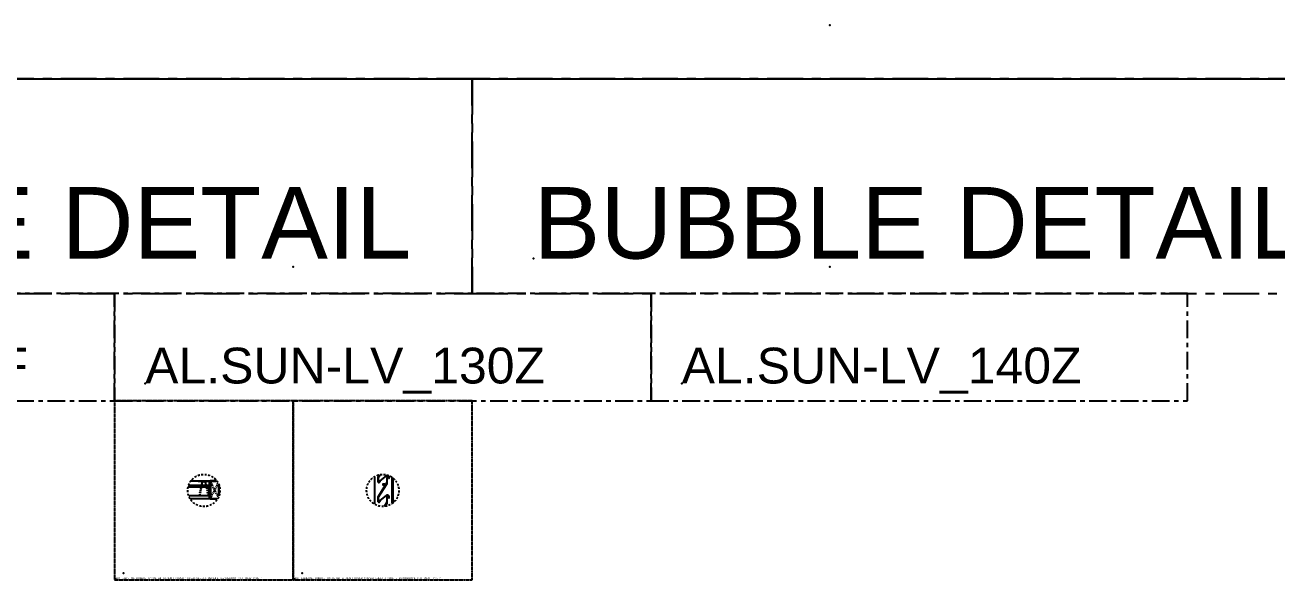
# Model space of a CAD drawing. Header units: millimetres. Extents: x -244126 to 368105, y -173968 to 259060.
# Drawn here: x 191384 to 198384, y -121644 to -118544 of the extents above; entities that cross this region are included whole.
import ezdxf
from ezdxf.xclip import XClip

# ---------------------------------------------------------------- set-up
doc = ezdxf.new("R2010")
doc.units = ezdxf.units.MM
doc.header["$MEASUREMENT"] = 0
doc.header["$XCLIPFRAME"] = 0
for name, pattern in [('005_GG_TA_LINE', [13.75, 5, -1.25, 1.25, -1.25, 5]), ('HIDDEN', [9.525, 6.35, -3.175]), ('TA_HL_002.00', [13, 7.1, -5.9]), ('TA_HL_003.00000', [19.5, 10.65, -8.85])]:
    doc.linetypes.add(name, pattern=pattern)
for name, color, linetype in [('000 - H A T C H', 8, 'Continuous'), ('000 - H I D D E N', 7, 'Continuous'), ('000 - L I N E 0.1', 1, 'Continuous'), ('000 - SYMBOL CON', 1, 'Continuous'), ('000 - WIPEOUT', 250, 'Continuous'), ('001 - ASCESSORIES', 1, 'Continuous'), ('002 - STRUCTURAL STEEL', 4, 'Continuous'), ('004 - CONCRETE', 5, 'Continuous'), ('004 - WALL', 3, 'Continuous'), ('A03_SUN LOUVER', 7, 'Continuous'), ('A04_TUBE SERIES', 7, 'Continuous'), ('A11_ALU.SOLID SHEET', 7, 'Continuous')]:
    doc.layers.add(name, color=color, linetype=linetype)
doc.styles.add('Cetury Gothic', font='GOTHIC.TTF')
doc.styles.get("Standard").update_dxf_attribs({"font": 'arial.ttf'})
pattern_1 = [(127.5, (-50, 3150), (-3.853648, -0.125987), [0, -3.04, 0, -3.4, 0, -3.25]), (97.5, (-50, 3150), (-5.64429, 3.53955), [0, -1.64, 0, -2.74, 0, -1.05]), (57.5, (-50, 3147.54), (-0.011318, 6.228284), [0, -1, 0, -3.6, 0, -4.7]), (47.5, (-50, 3147.54), (-1.75535, 6.01225), [0, -0.5, 0, -2.36, 0, -2.7])]

# ---------------------------------------------------------------- blocks, each defined once
blk = doc.blocks.new('000 - ASSCESSORIES_FAMELINE_AL.C-CARRIER_FOR_140Z_CUT_VIEW')
at = {"layer": '000 - H A T C H'}
h = blk.add_hatch(dxfattribs=at)
h.set_pattern_fill('ANSI32', color=8, angle=-90)
h.set_pattern_definition([(315, (-4910.4609, 2978.48558), (0.265165043, 0.265165043), []), (315, (-4910.4609, 2978.3088), (0.265165043, 0.265165043), [])])
edge = h.paths.add_edge_path()
edge.add_line((0, 7.8), (0, -7.8))
edge.add_arc((1, -7.8), 1, 180, 257.58126)
edge.add_line((0.8, -8.8), (78.8, -25))
edge.add_line((78.8, -25), (79, -24.1))
edge.add_line((79, -24.1), (1.7, -8.1))
edge.add_arc((1.9, -7.1), 1, 180, 257.58126, ccw=False)
edge.add_line((0.9, -7.1), (0.9, 7.1))
edge.add_arc((1.9, 7.1), 1, 102.41874, 180, ccw=False)
edge.add_line((1.7, 8.1), (79, 24.1))
edge.add_line((79, 24.1), (78.8, 25))
edge.add_line((78.8, 25), (0.8, 8.8))
edge.add_arc((1, 7.8), 1, 102.41874, 180)
at = {"layer": '001 - ASCESSORIES', "color": 0}
blk.add_lwpolyline([(0, 7.8), (0, -7.8, 0.352064), (0.8, -8.8), (78.8, -25), (79, -24.1), (1.7, -8.1, -0.352064), (0.9, -7.1), (0.9, 7.1, -0.352064), (1.7, 8.1), (79, 24.1), (78.8, 25), (0.8, 8.8, 0.352064)], format="xyb", close=True, dxfattribs=at)
blk = doc.blocks.new('AL.U-PROFILE_BRACKET_FITTING_65x100x65mm._(L-2400mm.)_CUT_VIEW')
at = {"layer": '000 - H A T C H'}
h = blk.add_hatch(dxfattribs=at)
h.set_pattern_fill('ANSI32', color=8, scale=5)
h.set_pattern_definition([(45, (11530.8977, -55918.4424), (-1.325825215, 1.325825215), []), (45, (11531.7816, -55918.4424), (-1.325825215, 1.325825215), [])])
h.paths.add_polyline_path([(-3, 47), (-65, 47), (-65, 50), (0, 50), (0, -50), (-3, -50)])
at = {"layer": 'A04_TUBE SERIES', "color": 3}
blk.add_lwpolyline([(-3, 47), (-65, 47), (-65, 50), (0, 50), (0, -50), (-3, -50), (-3, 47)], dxfattribs=at)
blk = doc.blocks.new('SCREW No.8 - 191')
at = {"layer": '000 - H A T C H'}
h = blk.add_hatch(color=250, dxfattribs=at)
h.dxf.hatch_style = 1
edge = h.paths.add_edge_path()
edge.add_line((0.002, -0.0072), (0.002, -0.006))
edge.add_arc((0.0016, -0.005), 0.00105, 294.13412, 332.45872)
edge.add_arc((0.0025, -0.0048), 0.000657, 218.65964, 268.8819, ccw=False)
edge.add_line((0.002, -0.0052), (0.002, -0.004))
edge.add_arc((0.0016, -0.003), 0.00105, 294.13412, 332.45872)
edge.add_arc((0.0025, -0.0028), 0.000657, 218.65964, 268.8819, ccw=False)
edge.add_line((0.002, -0.0032), (0.002, -0.002))
edge.add_arc((0.0016, -0.001), 0.00105, 294.13412, 332.45872)
edge.add_arc((0.0025, -0.0008), 0.000657, 225.60915, 268.8819, ccw=False)
edge.add_line((0.0021, -0.0013), (0.0025, 0))
edge.add_line((0.0025, 0), (0.0045, 0))
edge.add_line((0.0045, 0), (0.0045, 0.0005))
edge.add_arc((0, -0.0073), 0.00904, 60.13717, 86.01193)
edge.add_line((0.0006, 0.0017), (0.0006, 0.001))
edge.add_line((0.0006, 0.001), (-0.0006, 0.001))
edge.add_line((-0.0006, 0.001), (-0.0006, 0.0017))
edge.add_arc((0, -0.0073), 0.00904, 93.57959, 119.86283)
edge.add_line((-0.0045, 0.0005), (-0.0045, 0))
edge.add_line((-0.0045, 0), (-0.0025, 0))
edge.add_line((-0.0025, 0), (-0.002, -0.0018))
edge.add_line((-0.002, -0.0018), (-0.002, -0.0021))
edge.add_arc((-0.0029, -0.0017), 0.000966, 292.47759, 334.11526, ccw=False)
edge.add_arc((-0.0019, -0.002), 0.000847, 224.55603, 262.98551)
edge.add_line((-0.002, -0.0029), (-0.002, -0.0041))
edge.add_arc((-0.0029, -0.0037), 0.000966, 292.47759, 334.11526, ccw=False)
edge.add_arc((-0.0019, -0.004), 0.000847, 224.55603, 262.98551)
edge.add_line((-0.002, -0.0049), (-0.002, -0.0061))
edge.add_arc((-0.0029, -0.0057), 0.000966, 292.47759, 334.11526, ccw=False)
edge.add_arc((-0.0019, -0.006), 0.000847, 224.55603, 262.98551)
edge.add_line((-0.002, -0.0069), (-0.002, -0.0081))
edge.add_arc((-0.0029, -0.0077), 0.000966, 292.47759, 334.11526, ccw=False)
edge.add_arc((-0.0019, -0.008), 0.000847, 224.55603, 262.98551)
edge.add_line((-0.002, -0.0089), (-0.002, -0.0101))
edge.add_arc((-0.0029, -0.0097), 0.000966, 292.47759, 334.11526, ccw=False)
edge.add_arc((-0.0019, -0.01), 0.000847, 224.55603, 262.98551)
edge.add_line((-0.002, -0.0109), (-0.002, -0.0121))
edge.add_arc((-0.0029, -0.0117), 0.000966, 292.47759, 334.11526, ccw=False)
edge.add_arc((-0.0019, -0.012), 0.000847, 224.55603, 262.98551)
edge.add_line((-0.002, -0.0129), (-0.002, -0.0136))
edge.add_line((-0.002, -0.0136), (-0.0018, -0.0141))
edge.add_arc((-0.0027, -0.0137), 0.000966, 292.47759, 334.11526, ccw=False)
edge.add_arc((-0.0017, -0.014), 0.000847, 224.55603, 262.98551)
edge.add_line((-0.0018, -0.0148), (-0.0016, -0.0148))
edge.add_line((-0.0016, -0.0148), (-0.0011, -0.0159))
edge.add_arc((-0.002, -0.0155), 0.000966, 292.47759, 334.11526, ccw=False)
edge.add_arc((-0.001, -0.0158), 0.000847, 224.55603, 262.98551)
edge.add_line((-0.0011, -0.0167), (-0.0009, -0.0166))
edge.add_line((-0.0009, -0.0166), (0, -0.019))
edge.add_line((0, -0.019), (0.0011, -0.0162))
edge.add_line((0.0011, -0.0162), (0.0013, -0.0161))
edge.add_arc((0.0009, -0.0152), 0.00105, 294.13412, 332.45872)
edge.add_arc((0.0019, -0.015), 0.000657, 218.65964, 268.8819, ccw=False)
edge.add_line((0.0013, -0.0154), (0.0019, -0.014))
edge.add_line((0.0019, -0.014), (0.002, -0.014))
edge.add_arc((0.0016, -0.013), 0.00105, 294.13412, 332.45872)
edge.add_arc((0.0025, -0.0128), 0.000657, 218.65964, 268.8819, ccw=False)
edge.add_line((0.002, -0.0132), (0.002, -0.012))
edge.add_arc((0.0016, -0.011), 0.00105, 294.13412, 332.45872)
edge.add_arc((0.0025, -0.0108), 0.000657, 218.65964, 268.8819, ccw=False)
edge.add_line((0.002, -0.0112), (0.002, -0.01))
edge.add_arc((0.0016, -0.009), 0.00105, 294.13412, 332.45872)
edge.add_arc((0.0025, -0.0088), 0.000657, 218.65964, 268.8819, ccw=False)
edge.add_line((0.002, -0.0092), (0.002, -0.008))
edge.add_arc((0.0016, -0.007), 0.00105, 294.13412, 332.45872)
edge.add_arc((0.0025, -0.0068), 0.000657, 218.65964, 268.8819, ccw=False)
at = {"layer": '001 - ASCESSORIES', "color": 0}
for p, q in [((-0.0045, 0), (-0.0045, 0.0005)), ((0.0045, 0.0005), (-0.0045, 0.0005)), ((-0.0006, 0.0017), (-0.0006, 0.001)), ((-0.0006, 0.001), (0.0006, 0.001)), ((0, 0), (0, 0.0005)), ((0.0006, 0.001), (0.0006, 0.0017)), ((0.0045, 0), (0.0045, 0.0005)), ((0.0045, 0), (-0.0045, 0)), ((-0.0025, 0), (-0.002, -0.0018)), ((-0.0025, -0.0026), (0.0025, -0.0015)), ((-0.0025, -0.0046), (0.0025, -0.0035)), ((-0.0025, -0.0066), (0.0025, -0.0055)), ((-0.0025, -0.0086), (0.0025, -0.0075)), ((-0.0025, -0.0106), (0.0025, -0.0095)), ((-0.0025, -0.0126), (0.0025, -0.0115)), ((-0.0023, -0.0146), (0.0025, -0.0135)), ((-0.002, -0.0021), (-0.002, -0.0018)), ((-0.002, -0.0041), (-0.002, -0.0029)), ((-0.002, -0.0061), (-0.002, -0.0049)), ((-0.002, -0.0081), (-0.002, -0.0069)), ((-0.002, -0.0101), (-0.002, -0.0089)), ((-0.002, -0.0121), (-0.002, -0.0109)), ((-0.002, -0.0136), (-0.002, -0.0129)), ((-0.002, -0.0136), (-0.0018, -0.0141)), ((-0.0016, -0.0148), (-0.0011, -0.0159)), ((-0.0016, -0.0164), (0.0018, -0.0156)), ((-0.0009, -0.0166), (0, -0.019)), ((0.0011, -0.0162), (0, -0.019)), ((0.0019, -0.014), (0.0013, -0.0154)), ((0.002, -0.0032), (0.002, -0.002)), ((0.002, -0.0052), (0.002, -0.004)), ((0.002, -0.0072), (0.002, -0.006)), ((0.002, -0.0092), (0.002, -0.008)), ((0.002, -0.0112), (0.002, -0.01)), ((0.002, -0.0132), (0.002, -0.012)), ((0.0021, -0.0013), (0.0025, 0))]:
    blk.add_line(p, q, dxfattribs=at)
for points in [[(-0.002, -0.0021), (0.002, -0.0012, 0.222712), (0.0025, -0.0015, -0.168799), (0.002, -0.002), (-0.002, -0.0029, -0.16927), (-0.0025, -0.0026, 0.183704)], [(-0.002, -0.0041), (0.002, -0.0032, 0.222712), (0.0025, -0.0035, -0.168799), (0.002, -0.004), (-0.002, -0.0049, -0.16927), (-0.0025, -0.0046, 0.183704)], [(-0.002, -0.0061), (0.002, -0.0052, 0.222712), (0.0025, -0.0055, -0.168799), (0.002, -0.006), (-0.002, -0.0069, -0.16927), (-0.0025, -0.0066, 0.183704)], [(-0.002, -0.0081), (0.002, -0.0072, 0.222712), (0.0025, -0.0075, -0.168799), (0.002, -0.008), (-0.002, -0.0089, -0.16927), (-0.0025, -0.0086, 0.183704)], [(-0.002, -0.0101), (0.002, -0.0092, 0.222712), (0.0025, -0.0095, -0.168799), (0.002, -0.01), (-0.002, -0.0109, -0.16927), (-0.0025, -0.0106, 0.183704)], [(-0.002, -0.0121), (0.002, -0.0112, 0.222712), (0.0025, -0.0115, -0.168799), (0.002, -0.012), (-0.002, -0.0129, -0.16927), (-0.0025, -0.0126, 0.183704)], [(-0.0018, -0.0141), (0.002, -0.0132, 0.222712), (0.0025, -0.0135, -0.168799), (0.002, -0.014), (-0.0018, -0.0148, -0.16927), (-0.0023, -0.0146, 0.183704)], [(-0.0011, -0.0159), (0.0013, -0.0154, 0.222712), (0.0018, -0.0156, -0.168799), (0.0013, -0.0161), (-0.0011, -0.0167, -0.16927), (-0.0016, -0.0164, 0.183704)]]:
    blk.add_lwpolyline(points, format="xyb", close=True, dxfattribs=at)
for start, end in [(93.57959, 119.86283), (60.13717, 86.01193)]:
    blk.add_arc((0, -0.0073), 0.00904, start, end, dxfattribs=at)
at = {"layer": 'Defpoints', "color": 250, "linetype": 'HIDDEN', "ltscale": 0.001}
blk.add_line((0, -0.0542), (0, 0.0038), dxfattribs=at)
at = {"layer": '001 - ASCESSORIES', "color": 0, "insert": (0, -0.0085), "char_height": 0.001, "width": 0.059684, "attachment_point": 2, "style": 'Cetury Gothic'}
blk.add_mtext('\\A1;{\\H2.1x;\\C150;\\S3/4;\\H0.47634x; }', dxfattribs=at)
blk = doc.blocks.new('*U704')
at = {"layer": '000 - H I D D E N', "color": 8, "linetype": 'HIDDEN', "ltscale": 0.001}
blk.add_line((0, -0.0542), (0, 0.0038), dxfattribs=at)
at = {"layer": '000 - L I N E 0.1', "color": 1}
blk.add_blockref('SCREW No.8 - 191', (0, 0), dxfattribs=at)
blk = doc.blocks.new('*U3728')
at = {"layer": '000 - H A T C H'}
h = blk.add_hatch(color=250, dxfattribs=at)
h.dxf.hatch_style = 1
h.paths.add_polyline_path([(0.0025, -0.003), (-0.0025, -0.003), (-0.0025, -0.009), (-0.0041, -0.009), (-0.0025, -0.0158), (-0.0019, -0.0158), (-0.0019, -0.017), (-0.0025, -0.017), (-0.0025, -0.0183), (-0.0019, -0.0183), (-0.0019, -0.0195), (-0.0025, -0.0195), (-0.0025, -0.0208), (-0.0019, -0.0208), (-0.0019, -0.022), (-0.0025, -0.022), (-0.0025, -0.0233), (-0.0012, -0.0245), (-0.0005, -0.0245), (-0.0005, -0.0103), (0.0005, -0.0103), (0.0005, -0.0245), (0.0012, -0.0245), (0.0025, -0.0233), (0.0025, -0.022), (0.0019, -0.022), (0.0019, -0.0208), (0.0025, -0.0208), (0.0025, -0.0195), (0.0019, -0.0195), (0.0019, -0.0183), (0.0025, -0.0183), (0.0025, -0.017), (0.0019, -0.017), (0.0019, -0.0158), (0.0025, -0.0158), (0.0041, -0.009), (0.0025, -0.009)])
at = {"layer": '001 - ASCESSORIES'}
blk.add_blockref('*U704', (0, 0), dxfattribs=at)
at = {"color": 0}
blk.add_wipeout([(0.0025, -0.003), (-0.0025, -0.003), (-0.0025, -0.009), (-0.0041, -0.009), (-0.0025, -0.0158), (-0.0019, -0.0158), (-0.0019, -0.017), (-0.0025, -0.017), (-0.0025, -0.0183), (-0.0019, -0.0183), (-0.0019, -0.0195), (-0.0025, -0.0195), (-0.0025, -0.0208), (-0.0019, -0.0208), (-0.0019, -0.022), (-0.0025, -0.022), (-0.0025, -0.0233), (-0.0012, -0.0245), (-0.0005, -0.0245), (-0.0005, -0.0103), (0.0005, -0.0103), (0.0005, -0.0245), (0.0012, -0.0245), (0.0025, -0.0233), (0.0025, -0.022), (0.0019, -0.022), (0.0019, -0.0208), (0.0025, -0.0208), (0.0025, -0.0195), (0.0019, -0.0195), (0.0019, -0.0183), (0.0025, -0.0183), (0.0025, -0.017), (0.0019, -0.017), (0.0019, -0.0158), (0.0025, -0.0158), (0.0041, -0.009), (0.0025, -0.009)], dxfattribs=at).dxf.layer = '001 - ASCESSORIES'
at = {"layer": '000 - H I D D E N', "color": 8, "linetype": 'HIDDEN'}
blk.add_line((0, 0.0029), (0, -0.0273), dxfattribs=at)
at = {"layer": '001 - ASCESSORIES', "color": 0}
blk.add_lwpolyline([(-0.0025, -0.003), (-0.0025, -0.009), (-0.0041, -0.009), (-0.0025, -0.0158), (-0.0019, -0.0158), (-0.0019, -0.017), (-0.0025, -0.017), (-0.0025, -0.0183), (-0.0019, -0.0183), (-0.0019, -0.0195), (-0.0025, -0.0195), (-0.0025, -0.0208), (-0.0019, -0.0208), (-0.0019, -0.022), (-0.0025, -0.022), (-0.0025, -0.0233), (-0.0012, -0.0245), (-0.0005, -0.0245), (-0.0005, -0.0103), (0.0005, -0.0103), (0.0005, -0.0245), (0.0012, -0.0245), (0.0025, -0.0233), (0.0025, -0.022), (0.0019, -0.022), (0.0019, -0.0208), (0.0025, -0.0208), (0.0025, -0.0195), (0.0019, -0.0195), (0.0019, -0.0183), (0.0025, -0.0183), (0.0025, -0.017), (0.0019, -0.017), (0.0019, -0.0158), (0.0025, -0.0158), (0.0041, -0.009), (0.0025, -0.009), (0.0025, -0.003)], close=True, dxfattribs=at)
blk = doc.blocks.new('*U3744')
at = {"color": 250}
blk.add_wipeout([(50, 0), (50, 100), (0, 100), (0, 0)], dxfattribs=at).dxf.layer = '000 - WIPEOUT'
at = {"layer": '000 - H A T C H'}
h = blk.add_hatch(dxfattribs=at)
h.set_pattern_fill('ANSI32', color=256, scale=0.25)
h.set_pattern_definition([(45, (37.5, 87.5), (-1.6838, 1.6838), []), (45, (38.6225, 87.5), (-1.6838, 1.6838), [])])
edge = h.paths.add_edge_path()
edge.add_line((50, 3), (50, 97))
edge.add_arc((47, 97), 3, 0, 90)
edge.add_line((47, 100), (3, 100))
edge.add_arc((3, 97), 3, 90, 180)
edge.add_line((0, 97), (0, 3))
edge.add_arc((3, 3), 3, 180, 270)
edge.add_line((3, 0), (47, 0))
edge.add_arc((47, 3), 3, 270, 360)
edge = h.paths.add_edge_path(flags=16)
edge.add_line((47.7, 4.3), (47.7, 95.7))
edge.add_arc((45.7, 95.7), 2, 0, 90)
edge.add_line((45.7, 97.7), (4.3, 97.7))
edge.add_arc((4.3, 95.7), 2, 90, 180)
edge.add_line((2.3, 95.7), (2.3, 4.3))
edge.add_arc((4.3, 4.3), 2, 180, 270)
edge.add_line((4.3, 2.3), (45.7, 2.3))
edge.add_arc((45.7, 4.3), 2, 270, 360)
at = {"layer": '000 - H I D D E N', "color": 8, "linetype": 'HIDDEN'}
for p, q in [((50, 0), (0, 100)), ((50, 100), (0, 0))]:
    blk.add_line(p, q, dxfattribs=at)
at = {"layer": '002 - STRUCTURAL STEEL', "color": 0}
for points in [[(50, 3), (50, 97, 0.414214), (47, 100), (3, 100, 0.414214), (0, 97), (0, 3, 0.414214), (3, 0), (47, 0, 0.414214)], [(47.7, 4.3), (47.7, 95.7, 0.414214), (45.7, 97.7), (4.3, 97.7, 0.414214), (2.3, 95.7), (2.3, 4.3, 0.414214), (4.3, 2.3), (45.7, 2.3, 0.414214)]]:
    blk.add_lwpolyline(points, format="xyb", close=True, dxfattribs=at)
at = {"layer": 'Defpoints', "color": 250}
blk.add_lwpolyline([(50, 0), (50, 100), (0, 100), (0, 0)], close=True, dxfattribs=at)
blk = doc.blocks.new('000 - FAMELINE_BUBBLE_TYP.DETAIL_AL.SUN_LOUVER_130Z+AL.SHEET.U-PROFILE_65x100x60mm._CUT_VIEW_TYPE_1')
at = {"color": 8}
for p, q in [((-87.4, 21.3), (25, 21.3)), ((-87.2, 22.3), (25, 22.3)), ((-86.9, 23.3), (25, 23.3)), ((-86.7, 24.3), (25, 24.3)), ((-86.4, 25.3), (25, 25.3)), ((-86.1, 26.3), (25, 26.3)), ((-85.8, 27.3), (25, 27.3)), ((-85.4, 28.3), (25, 28.3)), ((-85.1, 29.3), (25, 29.3))]:
    blk.add_line(p, q, dxfattribs=at)
at = {"layer": '000 - SYMBOL CON', "color": 2, "linetype": 'TA_HL_003.00000'}
blk.add_circle((0, 0), 90, dxfattribs=at)
at = {"layer": 'A03_SUN LOUVER', "color": 3}
blk.add_lwpolyline([(-84.7, 30.3), (25, 30.3), (25, 20.3), (-87.7, 20.3)], dxfattribs=at)
at = {"layer": 'A03_SUN LOUVER', "color": 2}
blk.add_lwpolyline([(-87.7, 20.3), (25, 20.3), (25, -29.7), (-85, -29.7)], dxfattribs=at)
at = {"layer": 'A04_TUBE SERIES', "color": 1}
blk.add_lwpolyline([(-72.7, 53), (35, 53), (35, -47), (-76.8, -47)], dxfattribs=at)
at = {"layer": 'A04_TUBE SERIES', "color": 1, "linetype": 'TA_HL_002.00'}
blk.add_lwpolyline([(-11.8, 30.3), (-24.1, -29), (-25, -28.8), (-12.7, 30.3)], dxfattribs=at)
at = {"layer": '001 - ASCESSORIES', "color": 4}
ref = blk.add_blockref('000 - ASSCESSORIES_FAMELINE_AL.C-CARRIER_FOR_140Z_CUT_VIEW', (0, 50), dxfattribs=dict(at, rotation=270))
XClip(ref).set_block_clipping_path([(-3, -18.7584814098), (19.7000000005, 17.5867335638)])
at = {"layer": 'A04_TUBE SERIES', "color": 3}
blk.add_blockref('AL.U-PROFILE_BRACKET_FITTING_65x100x65mm._(L-2400mm.)_CUT_VIEW', (35, 3), dxfattribs=at)
at = {"layer": '001 - ASCESSORIES', "xscale": 1000, "yscale": 1000, "zscale": 1000, "rotation": 90}
blk.add_blockref('*U3728', (32, 3), dxfattribs=at)
at = {"layer": 'A04_TUBE SERIES', "color": 1, "linetype": 'TA_HL_002.00'}
blk.add_lwpolyline([(11.8, 30.3), (24.1, -29), (25, -28.8), (12.7, 30.3)], dxfattribs=at)
at = {"layer": 'A04_TUBE SERIES', "color": 3}
ref = blk.add_blockref('*U3744', (35, -47), dxfattribs=at)
XClip(ref).set_block_clipping_path([(-58.2937140592, 133.933324366), (-98.6396103068, 110.6396103068), (-121.933324366, 70.2937140592), (-121.933324366, 23.7062859408), (-98.6396103068, -16.6396103068), (-58.2937140592, -39.933324366), (-11.7062859408, -39.933324366), (28.6396103068, -16.6396103068), (51.933324366, 23.7062859408), (51.933324366, 70.2937140592), (28.6396103068, 110.6396103068), (-11.7062859408, 133.933324366)])
blk = doc.blocks.new('*U3776')
at = {"color": 0, "linetype": '005_GG_TA_LINE'}
blk.add_lwpolyline([(0, 0), (1000, 0), (1000, 1000), (0, 1000)], close=True, dxfattribs=at)
for p in [(8.6, 4.9), (50, 37.5)]:
    blk.add_point(p, dxfattribs=at)
blk.add_attdef('NAMEBLK', (8.6, 4.9), '', height=10, dxfattribs=at)
blk = doc.blocks.new('000 - CONCRETE_COLUMN_100x100mm.-CUT_VIEW')
at = {"layer": '000 - H A T C H'}
h = blk.add_hatch(dxfattribs=at)
h.set_pattern_fill('AR-CONC', color=256, scale=4)
h.set_pattern_definition([(50, (-55619.507, -25057.84), (28.690407, -2.510085), [3, -33]), (355, (-55619.507, -25057.84), (-5.550053, 30.087685), [2.4, -26.4]), (100.451444, (-55617.116, -25058.05), (23.140354, 27.5776), [2.549608, -28.045684]), (46.1842, (-55619.507, -25049.84), (42.689653, -6.620771), [4.5, -49.5]), (96.635635, (-55615.95, -25050.39), (37.386478, 38.964744), [3.824414, -42.06855]), (351.18416, (-55619.507, -25049.84), (37.386478, 38.964744), [3.6, -39.6]), (21, (-55615.507, -25051.84), (23.876282, -16.104756), [3, -33]), (326, (-55615.507, -25051.84), (9.732613, 29.006002), [2.4, -26.4]), (71.451445, (-55613.517, -25053.182), (33.608895, 12.901246), [2.549608, -28.045684]), (37.5, (-55619.507, -25057.84), (0.4863942, 13.3157542), [0, -26.08, 0, -26.8, 0, -26.5]), (7.5, (-55619.507, -25057.84), (10.5227815, 15.7764685), [0, -15.28, 0, -25.48, 0, -10.1]), (327.5, (-55628.427, -25057.84), (21.3528974, -0.9021949), [0, -10, 0, -31.2, 0, -41.4]), (317.5, (-55632.427, -25057.84), (23.327447, 4.0041993), [0, -13, 0, -20.72, 0, -29.4])])
h.paths.add_polyline_path([(-50, -50), (50, -50), (50, 50), (-50, 50)])
at = {"layer": '004 - CONCRETE'}
blk.add_lwpolyline([(-50, -50), (50, -50), (50, 50), (-50, 50)], close=True, dxfattribs=at)
blk = doc.blocks.new('*U3716')
at = {"layer": '000 - H A T C H'}
h = blk.add_hatch(dxfattribs=at)
h.set_pattern_fill('AR-SAND', color=8, scale=2, angle=90)
h.set_pattern_definition(pattern_1)
h.paths.add_polyline_path([(-100, 3000), (-100, 2800), (-85, 2800), (-85, 3000)])
h = blk.add_hatch(dxfattribs=at)
h.set_pattern_fill('ANSI31', color=8, scale=100, angle=135)
h.set_pattern_definition([(180, (43909.929, -40231.306), (-2e-15, -12.5), [])])
h.paths.add_polyline_path([(-15, 3000), (-15, 2800), (-85, 2800), (-85, 3000)])
h = blk.add_hatch(dxfattribs=at)
h.set_pattern_fill('AR-SAND', color=8, scale=2, angle=90)
h.set_pattern_definition(pattern_1)
h.paths.add_polyline_path([(-15, 2800), (-15, 3000), (0, 3000), (0, 2800)])
at = {"color": 3}
for points in [[(-100, 3000), (-100, 2800), (-85, 2800), (-85, 3000)], [(-15, 2800), (-15, 3000), (0, 3000), (0, 2800)]]:
    blk.add_lwpolyline(points, close=True, dxfattribs=at)
at = {"color": 2}
blk.add_lwpolyline([(-15, 3000), (-15, 2800), (-85, 2800), (-85, 3000)], close=True, dxfattribs=at)
at = {"layer": '004 - WALL', "color": 0, "linetype": 'ByBlock'}
blk.add_lwpolyline([(0, 0), (-100, 0), (-100, 2700), (0, 2700)], close=True, dxfattribs=at)
at = {"color": 3, "xscale": -1, "rotation": 90}
blk.add_blockref('000 - CONCRETE_COLUMN_100x100mm.-CUT_VIEW', (-50, 2750), dxfattribs=at)
blk = doc.blocks.new('000 - FAMELINE_AL.SUN_LV_140Z_CUT_VIEW')
at = {"layer": '000 - H A T C H'}
h = blk.add_hatch(dxfattribs=at)
h.set_pattern_fill('ANSI32', color=256, scale=2)
h.set_pattern_definition([(45, (-29.60284, -16.69414), (-0.53033, 0.53033), []), (45, (-29.2493, -16.69414), (-0.53033, 0.53033), [])])
edge = h.paths.add_edge_path()
edge.add_line((-5, 25), (-5, 0))
edge.add_arc((0, 0), 5, 180, 360)
edge.add_line((5, 0), (4.5, 0))
edge.add_arc((0, 0), 4.5, -180, 0, ccw=False)
edge.add_line((-4.5, 0), (-4.5, 24.9))
edge.add_line((-4.5, 24.9), (45.5, 104.9))
edge.add_line((45.5, 104.9), (45.5, 130))
edge.add_arc((50, 130), 4.5, 0, 180, ccw=False)
edge.add_line((54.5, 130), (55, 130))
edge.add_arc((50, 130), 5, 0, 180)
edge.add_line((45, 130), (45, 105))
edge.add_line((45, 105), (-5, 25))
at = {"layer": 'A03_SUN LOUVER', "color": 0}
blk.add_lwpolyline([(-5, 25), (-5, 0, 1), (5, 0), (4.5, 0, -1), (-4.5, 0), (-4.5, 24.9), (45.5, 104.9), (45.5, 130, -1), (54.5, 130), (55, 130, 1), (45, 130), (45, 105)], format="xyb", close=True, dxfattribs=at)
blk = doc.blocks.new('*U3719')
at = {"color": 3}
blk.add_point((0, 0), dxfattribs=at)
at = {"layer": '001 - ASCESSORIES', "color": 0}
for points in [[(-1073.2, 16.6, 0.627585), (-1064.6, 34.4), (-1092.2, 69.3, 0.228814), (-1094.6, 70.4), (-1095.7, 70.4, -1), (-1095.7, 79), (-1077.4, 79, -0.140565), (-1075.8, 78.5), (-997.3, 29.5, 0.140565), (-995.7, 29), (-965.6, 29, -1), (-965.6, 20.6, 1), (-965.6, 16.6), (-963.2, 16.6)], [(-963.2, 16.6, 0.627585), (-954.6, 34.4), (-982.2, 69.3, 0.228814), (-984.6, 70.4), (-985.7, 70.4, -1), (-985.7, 79), (-967.4, 79, -0.140565), (-965.8, 78.5), (-887.3, 29.5, 0.140565), (-885.7, 29), (-855.6, 29, -1), (-855.6, 20.6, 1), (-855.6, 16.6), (-853.2, 16.6)], [(-853.2, 16.6, 0.627585), (-844.6, 34.4), (-872.2, 69.3, 0.228814), (-874.6, 70.4), (-875.7, 70.4, -1), (-875.7, 79), (-857.4, 79, -0.140565), (-855.8, 78.5), (-777.3, 29.5, 0.140565), (-775.7, 29), (-745.6, 29, -1), (-745.6, 20.6, 1), (-745.6, 16.6), (-743.2, 16.6)], [(-743.2, 16.6, 0.627585), (-734.6, 34.4), (-762.2, 69.3, 0.228814), (-764.6, 70.4), (-765.7, 70.4, -1), (-765.7, 79), (-747.4, 79, -0.140565), (-745.8, 78.5), (-667.3, 29.5, 0.140565), (-665.7, 29), (-635.6, 29, -1), (-635.6, 20.6, 1), (-635.6, 16.6), (-633.2, 16.6)], [(-633.2, 16.6, 0.627585), (-624.6, 34.4), (-652.2, 69.3, 0.228814), (-654.6, 70.4), (-655.7, 70.4, -1), (-655.7, 79), (-637.4, 79, -0.140565), (-635.8, 78.5), (-557.3, 29.5, 0.140565), (-555.7, 29), (-525.6, 29, -1), (-525.6, 20.6, 1), (-525.6, 16.6), (-523.2, 16.6)], [(-523.2, 16.6, 0.627585), (-514.6, 34.4), (-542.2, 69.3, 0.228814), (-544.6, 70.4), (-545.7, 70.4, -1), (-545.7, 79), (-527.4, 79, -0.140565), (-525.8, 78.5), (-447.3, 29.5, 0.140565), (-445.7, 29), (-415.6, 29, -1), (-415.6, 20.6, 1), (-415.6, 16.6), (-413.2, 16.6)], [(-413.2, 16.6, 0.627585), (-404.6, 34.4), (-432.2, 69.3, 0.228814), (-434.6, 70.4), (-435.7, 70.4, -1), (-435.7, 79), (-417.4, 79, -0.140565), (-415.8, 78.5), (-337.3, 29.5, 0.140565), (-335.7, 29), (-305.6, 29, -1), (-305.6, 20.6, 1), (-305.6, 16.6), (-303.2, 16.6)], [(-303.2, 16.6, 0.627585), (-294.6, 34.4), (-322.2, 69.3, 0.228814), (-324.6, 70.4), (-325.7, 70.4, -1), (-325.7, 79), (-307.4, 79, -0.140565), (-305.8, 78.5), (-227.3, 29.5, 0.140565), (-225.7, 29), (-195.6, 29, -1), (-195.6, 20.6, 1), (-195.6, 16.6), (-193.2, 16.6)], [(-193.2, 16.6, 0.627585), (-184.6, 34.4), (-212.2, 69.3, 0.228814), (-214.6, 70.4), (-215.7, 70.4, -1), (-215.7, 79), (-197.4, 79, -0.140565), (-195.8, 78.5), (-117.3, 29.5, 0.140565), (-115.7, 29), (-85.6, 29, -1), (-85.6, 20.6, 1), (-85.6, 16.6), (-83.2, 16.6)], [(-83.2, 16.6, 0.627585), (-74.6, 34.4), (-102.2, 69.3, 0.228814), (-104.6, 70.4), (-105.7, 70.4, -1), (-105.7, 79), (-87.4, 79, -0.140565), (-85.8, 78.5), (-7.3, 29.5, 0.140565), (-5.7, 29), (24.4, 29, -1), (24.4, 20.6, 1), (24.4, 16.6), (26.8, 16.6)], [(26.8, 16.6, 0.627585), (35.4, 34.4), (7.8, 69.3, 0.228814), (5.4, 70.4), (4.3, 70.4, -1), (4.3, 79), (22.6, 79, -0.140565), (24.2, 78.5), (102.7, 29.5, 0.140565), (104.3, 29), (134.4, 29, -1), (134.4, 20.6, 1), (134.4, 16.6), (136.8, 16.6)], [(136.8, 16.6, 0.627585), (145.4, 34.4), (117.8, 69.3, 0.228814), (115.4, 70.4), (114.3, 70.4, -1), (114.3, 79), (132.6, 79, -0.140565), (134.2, 78.5), (212.7, 29.5, 0.140565), (214.3, 29), (244.4, 29, -1), (244.4, 20.6, 1), (244.4, 16.6), (246.8, 16.6)], [(246.8, 16.6, 0.627585), (255.4, 34.4), (227.8, 69.3, 0.228814), (225.4, 70.4), (224.3, 70.4, -1), (224.3, 79), (242.6, 79, -0.140565), (244.2, 78.5), (322.7, 29.5, 0.140565), (324.3, 29), (354.4, 29, -1), (354.4, 20.6, 1), (354.4, 16.6), (356.8, 16.6)], [(356.8, 16.6, 0.627585), (365.4, 34.4), (337.8, 69.3, 0.228814), (335.4, 70.4), (334.3, 70.4, -1), (334.3, 79), (352.6, 79, -0.140565), (354.2, 78.5), (432.7, 29.5, 0.140565), (434.3, 29), (464.4, 29, -1), (464.4, 20.6, 1), (464.4, 16.6), (466.8, 16.6)], [(466.8, 16.6, 0.627585), (475.4, 34.4), (447.8, 69.3, 0.228814), (445.4, 70.4), (444.3, 70.4, -1), (444.3, 79), (462.6, 79, -0.140565), (464.2, 78.5), (542.7, 29.5, 0.140565), (544.3, 29), (574.4, 29, -1), (574.4, 20.6, 1), (574.4, 16.6), (576.8, 16.6)], [(576.8, 16.6, 0.627585), (585.4, 34.4), (557.8, 69.3, 0.228814), (555.4, 70.4), (554.3, 70.4, -1), (554.3, 79), (572.6, 79, -0.140565), (574.2, 78.5), (652.7, 29.5, 0.140565), (654.3, 29), (684.4, 29, -1), (684.4, 20.6, 1), (684.4, 16.6), (686.8, 16.6)], [(686.8, 16.6, 0.627585), (695.4, 34.4), (667.8, 69.3, 0.228814), (665.4, 70.4), (664.3, 70.4, -1), (664.3, 79), (682.6, 79, -0.140565), (684.2, 78.5), (762.7, 29.5, 0.140565), (764.3, 29), (794.4, 29, -1), (794.4, 20.6, 1), (794.4, 16.6), (796.8, 16.6)], [(796.8, 16.6, 0.627585), (805.4, 34.4), (777.8, 69.3, 0.228814), (775.4, 70.4), (774.3, 70.4, -1), (774.3, 79), (792.6, 79, -0.140565), (794.2, 78.5), (872.7, 29.5, 0.140565), (874.3, 29), (904.4, 29, -1), (904.4, 20.6, 1), (904.4, 16.6), (906.8, 16.6)], [(906.8, 16.6, 0.627585), (915.4, 34.4), (887.8, 69.3, 0.228814), (885.4, 70.4), (884.3, 70.4, -1), (884.3, 79), (902.6, 79, -0.140565), (904.2, 78.5), (982.7, 29.5, 0.140565), (984.3, 29), (1014.4, 29, -1), (1014.4, 20.6, 1), (1014.4, 16.6), (1016.8, 16.6)], [(1016.8, 16.6, 0.627585), (1025.4, 34.4), (997.8, 69.3, 0.228814), (995.4, 70.4), (994.3, 70.4, -1), (994.3, 79), (1012.6, 79, -0.140565), (1014.2, 78.5), (1092.7, 29.5, 0.140565), (1094.3, 29), (1124.4, 29, -1), (1124.4, 20.6, 1), (1124.4, 16.6), (1126.8, 16.6)], [(-1073.2, 16.6), (-1075.6, 16.6, -1), (-1075.6, 20.6, 1), (-1075.6, 29), (-1105.7, 29), (-1105.7, 0), (1126.8, 0), (1126.8, 16.6)]]:
    blk.add_lwpolyline(points, format="xyb", dxfattribs=at)
at = {"color": 3, "rotation": 270}
for p in [(-1095.7, 74.7), (-985.7, 74.7), (-875.7, 74.7), (-765.7, 74.7), (-655.7, 74.7), (-545.7, 74.7), (-435.7, 74.7), (-325.7, 74.7), (-215.7, 74.7), (-105.7, 74.7), (4.3, 74.7), (114.3, 74.7), (224.3, 74.7), (334.3, 74.7), (444.3, 74.7), (554.3, 74.7), (664.3, 74.7), (774.3, 74.7), (884.3, 74.7), (994.3, 74.7)]:
    blk.add_blockref('000 - FAMELINE_AL.SUN_LV_140Z_CUT_VIEW', p, dxfattribs=at)
blk = doc.blocks.new('*U3720')
at = {"layer": '000 - H A T C H'}
h = blk.add_hatch(dxfattribs=at)
h.set_pattern_fill('DOTS', color=8, scale=5, angle=90)
edge = h.paths.add_edge_path()
edge.add_arc((3.8, 0), 1.25, -53.1301, 53.1301, ccw=False)
edge.add_arc((3.8, -0.7), 0.812, 202.61986, 337.38014, ccw=False)
edge.add_line((3, -1), (0, -1))
edge.add_line((0, -1), (0, -3))
edge.add_line((0, -3), (-1, -1.5))
edge.add_line((-1, -1.5), (-1, 1.5))
edge.add_line((-1, 1.5), (0, 3))
edge.add_line((0, 3), (0, 1))
edge.add_line((0, 1), (3, 1))
edge.add_arc((3.8, 0.7), 0.812, 22.61986, 157.38014, ccw=False)
at = {"layer": '001 - ASCESSORIES', "color": 0}
for p, q in [((3, 1), (0, 1)), ((3, -1), (0, -1))]:
    blk.add_line(p, q, dxfattribs=at)
for points in [[(-1, -1.5), (-1, 1.5), (0, 3), (0, -3)], [(0, 3), (0, 1), (3, 1), (3, -1), (0, -1), (0, -3), (-1, -1.5), (-1, 1.5)]]:
    blk.add_lwpolyline(points, close=True, dxfattribs=at)
blk.add_lwpolyline([(4.5, 1, -0.5), (4.5, -1, -0.666667), (3, -1), (0, -1), (0, -3), (-1, -1.5), (-1, 1.5), (0, 3), (0, 1), (3, 1, -0.666667)], format="xyb", close=True, dxfattribs=at)
blk.add_lwpolyline([(4.5, -1), (4.5, 1, -0.5), (4.5, -1, -0.666667), (3, -1), (3, 1, -0.666667), (4.5, 1)], format="xyb", dxfattribs=at)
blk = doc.blocks.new('000 - DYNAMIC_VIEW_ASSCESSORIES_PHILLIPS_HEAD_SELF_DRILLING_SCREW_No.8_TOP_VIEW')
at = {"layer": '000 - H A T C H'}
h = blk.add_hatch(color=250, dxfattribs=at)
h.dxf.hatch_style = 1
edge = h.paths.add_edge_path()
edge.add_arc((0, 0), 4.5, 0, 360)
at = {"layer": '001 - ASCESSORIES', "color": 0}
for p, q in [((-1.1, 0.6), (-4, 0.6)), ((-0.6, 4), (-0.6, 1.1)), ((0.6, 1.1), (0.6, 4)), ((4, 0.6), (1.1, 0.6)), ((-4, -0.6), (-1.1, -0.6)), ((-0.6, -1.1), (-0.6, -4)), ((0.6, -4), (0.6, -1.1)), ((1.1, -0.6), (4, -0.6))]:
    blk.add_line(p, q, dxfattribs=at)
blk.add_circle((0, 0), 4.5, dxfattribs=at)
for centre, radius, start, end in [((0, 0), 4, 171.4252, 188.5748), ((-1.1, 1.1), 0.5, 270, 0), ((0, 0), 4, 81.4252, 98.5748), ((1.1, 1.1), 0.5, 180, 270), ((0, 0), 4, 351.4252, 8.5748), ((-1.1, -1.1), 0.5, 0, 90), ((0, 0), 4, 261.4252, 278.5748), ((1.1, -1.1), 0.5, 90, 180)]:
    blk.add_arc(centre, radius, start, end, dxfattribs=at)
at = {"layer": 'Defpoints', "color": 250, "linetype": 'HIDDEN'}
for p, q in [((-7.5, 0), (7.5, 0)), ((0, 7.5), (0, -7.5))]:
    blk.add_line(p, q, dxfattribs=at)
blk = doc.blocks.new('*U4801')
at = {"layer": '001 - ASCESSORIES', "color": 0, "linetype": 'ByBlock'}
blk.add_blockref('000 - DYNAMIC_VIEW_ASSCESSORIES_PHILLIPS_HEAD_SELF_DRILLING_SCREW_No.8_TOP_VIEW', (0, 0), dxfattribs=at)
blk = doc.blocks.new('000 - FAMELINE_BUBBLE_TYP.DETAIL_AL.SUN_LOUVER_130Z+AL.SHEET.U-PROFILE_65x100x60mm._CUT_VIEW_TYPE_2')
at = {"layer": '000 - H A T C H'}
h = blk.add_hatch(dxfattribs=at)
h.set_pattern_fill('ANSI32', color=8, scale=5)
h.set_pattern_definition([(45, (10377.1978, -59200.6974), (-1.325825215, 1.325825215), []), (45, (10378.0817, -59200.6974), (-1.325825215, 1.325825215), [])])
edge = h.paths.add_edge_path()
edge.add_arc((0, 0), 90, 306.36342, 308.77313)
edge.add_line((56.4, -70.2), (56.4, 70.2))
edge.add_arc((0, 0), 90, 51.22687, 53.63658)
edge.add_line((53.4, 72.5), (53.4, -72.5))
at = {"layer": '000 - SYMBOL CON', "color": 2, "linetype": 'TA_HL_003.00000'}
blk.add_circle((0, 0), 90, dxfattribs=at)
at = {"layer": 'A11_ALU.SOLID SHEET', "color": 4}
for p, q in [((53.4, 72.5), (53.4, -72.5)), ((56.4, -70.2), (56.4, 70.2))]:
    blk.add_line(p, q, dxfattribs=at)
at = {"color": 1}
ref = blk.add_blockref('*U3716', (56.4, -2050.2), dxfattribs=at)
XClip(ref).set_block_clipping_path([(-79.6551587381, 2137.0946242006), (-120.0010549857, 2113.8009101414), (-143.2947690449, 2073.4550138938), (-143.2947690449, 2026.8675857753), (-120.0010549857, 1986.5216895278), (-79.6551587381, 1963.2279754686), (-33.0677306197, 1963.2279754686), (7.2781656279, 1986.5216895278), (30.5718796871, 2026.8675857753), (30.5718796871, 2073.4550138938), (7.2781656279, 2113.8009101414), (-33.0677306197, 2137.0946242006)])
at = {"color": 2}
ref = blk.add_blockref('*U3719', (53.4, -944.5), dxfattribs=dict(at, rotation=90))
XClip(ref).set_block_clipping_path([(1031.3878279742, 76.6551587381), (1008.0941139149, 117.0010549857), (967.7482176674, 140.2947690449), (921.1607895489, 140.2947690449), (880.8148933014, 117.0010549857), (857.5211792421, 76.6551587381), (857.5211792421, 30.0677306197), (880.8148933014, -10.2781656279), (921.1607895489, -33.5718796871), (967.7482176674, -33.5718796871), (1008.0941139149, -10.2781656279), (1031.3878279742, 30.0677306197)])
at = {"layer": 'A04_TUBE SERIES', "color": 1}
blk.add_blockref('*U4801', (6.4, 32.9), dxfattribs=at)
at = {"layer": 'A04_TUBE SERIES', "color": 1, "rotation": 180}
blk.add_blockref('*U3720', (56.4, 0), dxfattribs=at)
blk = doc.blocks.new('*U4695')
at = {"color": 0, "linetype": '005_GG_TA_LINE'}
blk.add_lwpolyline([(0, 0), (150, 0), (150, 30), (0, 30)], close=True, dxfattribs=at)
for p in [(50, 37.5), (8.58, 4.88)]:
    blk.add_point(p, dxfattribs=at)
blk.add_attdef('NAMEBLK', (8.58, 4.88), '', height=10, dxfattribs=at)
blk = doc.blocks.new('*U4696')
at = {"color": 0, "linetype": '005_GG_TA_LINE'}
blk.add_lwpolyline([(0, 0), (125, 0), (125, 30), (0, 30)], close=True, dxfattribs=at)
for p in [(50, 37.5), (8.58, 4.88)]:
    blk.add_point(p, dxfattribs=at)
blk.add_attdef('NAMEBLK', (8.58, 4.88), '', height=10, dxfattribs=at)

msp = doc.modelspace()

# ---------------------------------------------------------------- linework, layer by layer
at = {"color": 8}
msp.add_ray((122184.76531, -118843.80009), (1, 0), dxfattribs=at)

# ---------------------------------------------------------------- block references
at = {"layer": '001 - ASCESSORIES', "linetype": '005_GG_TA_LINE'}
for name, p, xscale, yscale, zscale, values in [('*U4696', (188884.1015, -120043.80009), 40, 40, 40, {'NAMEBLK': 'BUBBLE DETAIL'}), ('*U4696', (193884.1015, -120043.80009), 40, 40, 40, {'NAMEBLK': 'BUBBLE DETAIL'}), ('*U4695', (188884.1015, -120643.80009), 20, 20, 20, {'NAMEBLK': 'AL.SUN-LV_70Z-F'}), ('*U4695', (191884.1015, -120643.80009), 20, 20, 20, {'NAMEBLK': 'AL.SUN-LV_130Z'}), ('*U4695', (194884.1015, -120643.80009), 20, 20, 20, {'NAMEBLK': 'AL.SUN-LV_140Z'})]:
    msp.add_blockref(name, p, dxfattribs=dict(at, xscale=xscale, yscale=yscale, zscale=zscale)).add_auto_attribs(values)
msp.add_blockref('*U3776', (192884.1015, -121643.80009), dxfattribs=at).add_auto_attribs({'NAMEBLK': '000 - FAMELINE_BUBBLE_TYP.DETAIL_AL.SUN_LOUVER_130Z+AL.SHEET.U-PROFILE_65x100x60mm._CUT_VIEW_TYPE_2'})
at = {"layer": 'A04_TUBE SERIES', "color": 3}
msp.add_blockref('000 - FAMELINE_BUBBLE_TYP.DETAIL_AL.SUN_LOUVER_130Z+AL.SHEET.U-PROFILE_65x100x60mm._CUT_VIEW_TYPE_1', (192384.1015, -121143.80009), dxfattribs=at)
at = {"layer": 'A04_TUBE SERIES', "color": 3, "linetype": 'ByBlock'}
msp.add_blockref('000 - FAMELINE_BUBBLE_TYP.DETAIL_AL.SUN_LOUVER_130Z+AL.SHEET.U-PROFILE_65x100x60mm._CUT_VIEW_TYPE_2', (193384.1015, -121143.80009), dxfattribs=at)

# ---------------------------------------------------------------- next in the draw order: block references
at = {"layer": '001 - ASCESSORIES', "linetype": '005_GG_TA_LINE'}
msp.add_blockref('*U3776', (191884.1015, -121643.80009), dxfattribs=at).add_auto_attribs({'NAMEBLK': '000 - FAMELINE_BUBBLE_TYP.DETAIL_AL.SUN_LOUVER_130Z+AL.SHEET.U-PROFILE_65x100x60mm._CUT_VIEW_TYPE_1'})

doc.saveas('drawing.dxf')
